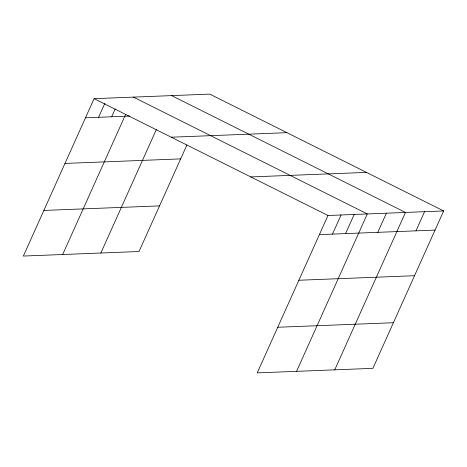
<?xml version="1.0" encoding="UTF-8"?>
<svg xmlns="http://www.w3.org/2000/svg" width="467" height="467" viewBox="0 0 467 467"><rect width="100%" height="100%" fill="white"/><g stroke="black" fill="none" stroke-linecap="round" stroke-linejoin="round"><path stroke-width="0.7" d="M443.65 210.944L327.974 215.485L257.235 372.882L372.911 368.34L443.65 210.944L209.765 94.118L94.089 98.66L23.35 256.056L139.026 251.515L186.893 145.004M98.59 117.287L104.824 103.423M111.701 116.773L115.261 108.852M62.677 254.509L125.705 114.281M100.854 253.015L156.445 129.312M332.481 234.113L341.085 214.972M345.592 233.599L354.196 214.452M296.568 371.335L367.301 213.939L133.416 97.113M377.785 232.338L386.39 213.191M334.74 369.841L405.479 212.444L171.587 95.618M415.957 230.838L424.561 211.697M85.484 117.801L129.762 116.067M171.272 137.21L286.948 132.675M64.977 163.427L180.653 158.891M250.791 176.929L366.467 172.393M43.851 210.43L159.527 205.894M319.37 234.627L435.046 230.091M298.868 280.253L414.544 275.717M277.742 327.256L393.418 322.72M94.089 98.66L327.974 215.485"/></g></svg>
